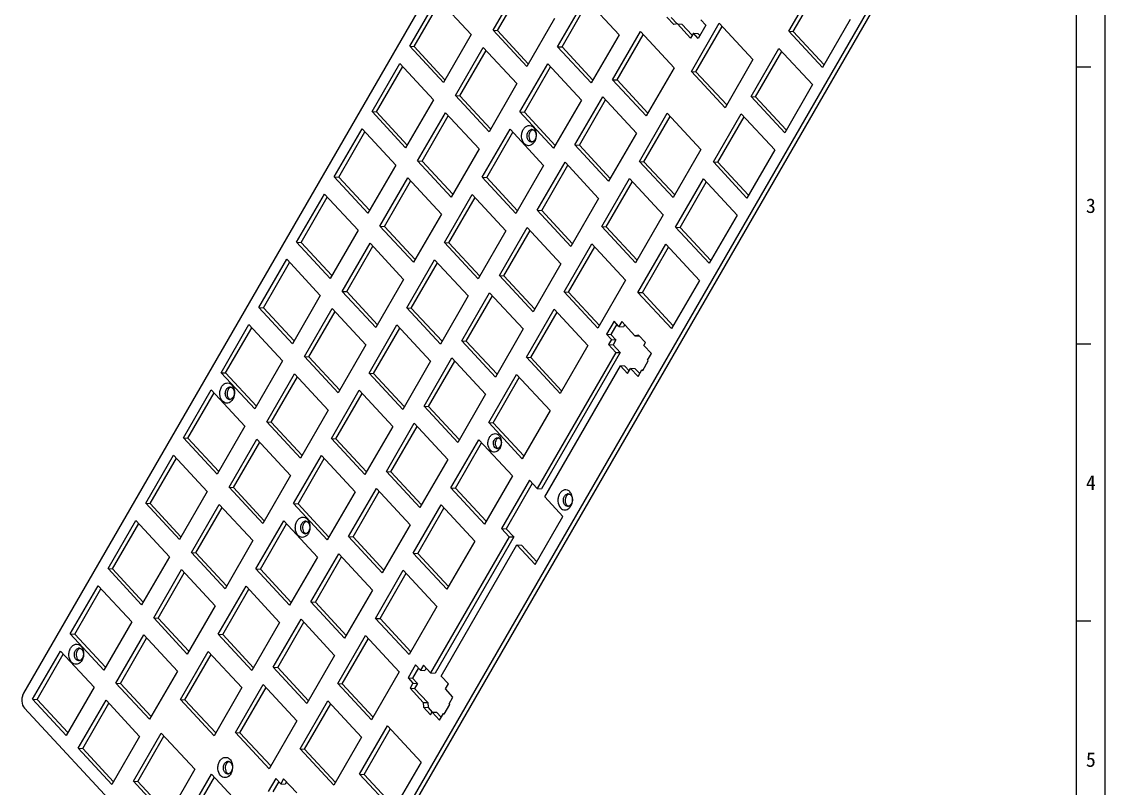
# Model space of a CAD drawing. Header units: millimetres. Extents: x 996 to 7194, y -92 to 581.
# Drawn here: x 1401.1 to 1652.5, y 69.2 to 247.2 of the extents above; entities that cross this region are included whole.
import ezdxf
from ezdxf.enums import TextEntityAlignment as Align

# ---------------------------------------------------------------- set-up
doc = ezdxf.new("R2010")
doc.units = ezdxf.units.MM
doc.header["$LTSCALE"] = 30.734
doc.layers.get('0').update_dxf_attribs({"linetype": 'CONTINUOUS'})
doc.layers.add('BORDER', color=5, linetype='CONTINUOUS')
doc.styles.add('BORDER', font='')
doc.styles.get('BORDER').set_extended_font_data('SimSun')

# ---------------------------------------------------------------- blocks, each defined once
blk = doc.blocks.new('A4图框')
at = {"layer": 'BORDER', "color": 0, "linetype": 'Continuous'}
for p, q in [((3097.29, 1590.69), (3097.29, 2170.08)), ((3088.9, 1599.08), (3088.9, 2161.68)), ((3093.1, 2000.95), (3088.9, 2000.95)), ((3093.1, 1920.58), (3088.9, 1920.58)), ((3093.1, 1840.21), (3088.9, 1840.21))]:
    blk.add_line(p, q, dxfattribs=at)
at = {"layer": 'BORDER', "color": 0, "style": 'BORDER'}
for s, p in [('3', (3093.1, 1960.76)), ('4', (3093.1, 1880.4)), ('5', (3093.1, 1800.03))]:
    blk.add_text(s, height=4.2, dxfattribs=at).set_placement(p, align=Align.MIDDLE_CENTER)

msp = doc.modelspace()

# ---------------------------------------------------------------- linework, layer by layer
at = {"color": 7, "linetype": 'Continuous'}
for p, q in [((1539.894, 330.907), (1401.551, 91.29)), ((1465.869, 21.9), (1604.212, 261.517)), ((1466.905, 21.83), (1605.248, 261.447)), ((1510.497, 245.21), (1516.945, 256.378)), ((1511.534, 245.141), (1517.608, 255.662)), ((1579.106, 244.978), (1585.553, 256.146)), ((1580.142, 244.909), (1586.217, 255.43)), ((1491.158, 241.48), (1497.605, 252.647)), ((1492.194, 241.41), (1498.268, 251.931)), ((1497.605, 252.647), (1505.408, 244.229)), ((1525.476, 241.388), (1531.923, 252.555)), ((1526.512, 241.318), (1532.587, 251.839)), ((1531.923, 252.555), (1539.726, 244.137)), ((1524.748, 247.96), (1518.3, 236.792)), ((1552.412, 246.525), (1550.795, 248.269)), ((1553.241, 246.678), (1551.831, 248.199)), ((1553.251, 246.687), (1552.412, 246.525)), ((1553.251, 246.687), (1554.288, 246.617)), ((1556.303, 243.395), (1553.251, 246.687)), ((1556.676, 244.041), (1554.288, 246.617)), ((1556.529, 235.64), (1562.976, 246.807)), ((1558.721, 247.583), (1559.863, 246.35)), ((1562.976, 246.807), (1570.779, 238.389)), ((1593.356, 247.728), (1586.909, 236.56)), ((1505.408, 244.229), (1498.96, 233.061)), ((1518.3, 236.792), (1510.497, 245.21)), ((1510.497, 245.21), (1511.534, 245.141)), ((1518.673, 237.438), (1511.534, 245.141)), ((1539.726, 244.137), (1533.279, 232.969)), ((1538.237, 233.724), (1544.684, 244.891)), ((1539.273, 233.654), (1545.348, 244.175)), ((1544.684, 244.891), (1552.487, 236.473)), ((1556.971, 244.552), (1556.303, 243.395)), ((1556.971, 244.552), (1558.007, 244.482)), ((1558.113, 243.319), (1556.971, 244.552)), ((1557.565, 235.57), (1563.64, 246.092)), ((1558.486, 243.965), (1558.007, 244.482)), ((1559.863, 246.35), (1558.113, 243.319)), ((1579.106, 244.978), (1580.142, 244.909)), ((1586.909, 236.56), (1579.106, 244.978)), ((1587.282, 237.206), (1580.142, 244.909)), ((1498.96, 233.061), (1491.158, 241.48)), ((1491.158, 241.48), (1492.194, 241.41)), ((1499.333, 233.707), (1492.194, 241.41)), ((1533.279, 232.969), (1525.476, 241.388)), ((1525.476, 241.388), (1526.512, 241.318)), ((1501.747, 230.055), (1508.195, 241.222)), ((1502.783, 229.985), (1508.858, 240.506)), ((1508.195, 241.222), (1515.997, 232.804)), ((1533.651, 233.615), (1526.512, 241.318)), ((1570.356, 229.823), (1576.803, 240.99)), ((1571.392, 229.753), (1577.467, 240.274)), ((1576.803, 240.99), (1584.606, 232.572)), ((1482.408, 226.324), (1488.855, 237.491)), ((1483.444, 226.254), (1489.518, 236.776)), ((1488.855, 237.491), (1496.658, 229.073)), ((1516.726, 226.232), (1523.173, 237.399)), ((1517.762, 226.162), (1523.837, 236.683)), ((1523.173, 237.399), (1530.976, 228.981)), ((1552.487, 236.473), (1546.04, 225.306)), ((1570.779, 238.389), (1564.332, 227.222)), ((1556.529, 235.64), (1557.565, 235.57)), ((1564.332, 227.222), (1556.529, 235.64)), ((1564.704, 227.868), (1557.565, 235.57)), ((1515.997, 232.804), (1509.55, 221.637)), ((1546.04, 225.306), (1538.237, 233.724)), ((1538.237, 233.724), (1539.273, 233.654)), ((1546.412, 225.951), (1539.273, 233.654)), ((1584.606, 232.572), (1578.159, 221.405)), ((1496.658, 229.073), (1490.21, 217.906)), ((1509.55, 221.637), (1501.747, 230.055)), ((1501.747, 230.055), (1502.783, 229.985)), ((1509.923, 222.282), (1502.783, 229.985)), ((1530.976, 228.981), (1524.529, 217.814)), ((1529.487, 218.568), (1535.934, 229.735)), ((1530.523, 218.498), (1536.598, 229.02)), ((1535.934, 229.735), (1543.737, 221.317)), ((1570.356, 229.823), (1571.392, 229.753)), ((1578.159, 221.405), (1570.356, 229.823)), ((1578.532, 222.051), (1571.392, 229.753)), ((1490.21, 217.906), (1482.408, 226.324)), ((1482.408, 226.324), (1483.444, 226.254)), ((1490.583, 218.552), (1483.444, 226.254)), ((1492.997, 214.899), (1499.445, 226.067)), ((1494.033, 214.829), (1500.108, 225.351)), ((1499.445, 226.067), (1507.247, 217.648)), ((1524.529, 217.814), (1516.726, 226.232)), ((1516.726, 226.232), (1517.762, 226.162)), ((1524.901, 218.46), (1517.762, 226.162)), ((1544.474, 214.761), (1550.922, 225.928)), ((1545.511, 214.691), (1551.585, 225.213)), ((1550.922, 225.928), (1558.725, 217.51)), ((1561.606, 214.667), (1568.053, 225.835)), ((1562.642, 214.597), (1568.717, 225.119)), ((1568.053, 225.835), (1575.856, 217.416)), ((1473.657, 211.168), (1480.105, 222.336)), ((1474.694, 211.098), (1480.768, 221.62)), ((1480.105, 222.336), (1487.908, 213.917)), ((1507.976, 211.076), (1514.423, 222.244)), ((1509.012, 211.006), (1515.086, 221.528)), ((1514.423, 222.244), (1522.226, 213.825)), ((1543.737, 221.317), (1537.29, 210.15)), ((1507.247, 217.648), (1500.8, 206.481)), ((1529.487, 218.568), (1530.523, 218.498)), ((1537.29, 210.15), (1529.487, 218.568)), ((1537.662, 210.796), (1530.523, 218.498)), ((1558.725, 217.51), (1552.277, 206.343)), ((1575.856, 217.416), (1569.409, 206.249)), ((1487.908, 213.917), (1481.46, 202.75)), ((1500.8, 206.481), (1492.997, 214.899)), ((1492.997, 214.899), (1494.033, 214.829)), ((1501.173, 207.127), (1494.033, 214.829)), ((1522.226, 213.825), (1515.778, 202.658)), ((1520.737, 203.413), (1527.184, 214.58)), ((1521.773, 203.343), (1527.847, 213.864)), ((1527.184, 214.58), (1534.987, 206.162)), ((1544.474, 214.761), (1545.511, 214.691)), ((1552.277, 206.343), (1544.474, 214.761)), ((1552.65, 206.989), (1545.511, 214.691)), ((1561.606, 214.667), (1562.642, 214.597)), ((1569.409, 206.249), (1561.606, 214.667)), ((1569.782, 206.895), (1562.642, 214.597)), ((1481.46, 202.75), (1473.657, 211.168)), ((1473.657, 211.168), (1474.694, 211.098)), ((1481.833, 203.396), (1474.694, 211.098)), ((1484.247, 199.744), (1490.694, 210.911)), ((1485.283, 199.674), (1491.358, 210.195)), ((1490.694, 210.911), (1498.497, 202.493)), ((1515.778, 202.658), (1507.976, 211.076)), ((1507.976, 211.076), (1509.012, 211.006)), ((1516.151, 203.304), (1509.012, 211.006)), ((1535.724, 199.606), (1542.172, 210.773)), ((1536.761, 199.536), (1542.835, 210.057)), ((1542.172, 210.773), (1549.975, 202.355)), ((1552.856, 199.512), (1559.303, 210.679)), ((1553.892, 199.442), (1559.967, 209.963)), ((1559.303, 210.679), (1567.106, 202.261)), ((1464.907, 196.013), (1471.355, 207.18)), ((1465.944, 195.943), (1472.018, 206.464)), ((1471.355, 207.18), (1479.158, 198.762)), ((1499.226, 195.921), (1505.673, 207.088)), ((1500.262, 195.851), (1506.336, 206.372)), ((1505.673, 207.088), (1513.476, 198.67)), ((1534.987, 206.162), (1528.539, 194.994)), ((1498.497, 202.493), (1492.05, 191.326)), ((1528.539, 194.994), (1520.737, 203.413)), ((1520.737, 203.413), (1521.773, 203.343)), ((1528.912, 195.64), (1521.773, 203.343)), ((1549.975, 202.355), (1543.527, 191.187)), ((1567.106, 202.261), (1560.659, 191.094)), ((1479.158, 198.762), (1472.71, 187.595)), ((1492.05, 191.326), (1484.247, 199.744)), ((1484.247, 199.744), (1485.283, 199.674)), ((1492.423, 191.971), (1485.283, 199.674)), ((1513.476, 198.67), (1507.028, 187.503)), ((1511.987, 188.257), (1518.434, 199.424)), ((1513.023, 188.187), (1519.097, 198.709)), ((1518.434, 199.424), (1526.237, 191.006)), ((1535.724, 199.606), (1536.761, 199.536)), ((1543.527, 191.187), (1535.724, 199.606)), ((1543.9, 191.833), (1536.761, 199.536)), ((1552.856, 199.512), (1553.892, 199.442)), ((1560.659, 191.094), (1552.856, 199.512)), ((1561.031, 191.739), (1553.892, 199.442)), ((1472.71, 187.595), (1464.907, 196.013)), ((1464.907, 196.013), (1465.944, 195.943)), ((1473.083, 188.24), (1465.944, 195.943)), ((1475.497, 184.588), (1481.944, 195.755)), ((1476.533, 184.518), (1482.608, 195.04)), ((1481.944, 195.755), (1489.747, 187.337)), ((1507.028, 187.503), (1499.226, 195.921)), ((1499.226, 195.921), (1500.262, 195.851)), ((1507.401, 188.148), (1500.262, 195.851)), ((1526.974, 184.45), (1533.422, 195.617)), ((1528.01, 184.38), (1534.085, 194.902)), ((1533.422, 195.617), (1541.224, 187.199)), ((1544.106, 184.356), (1550.553, 195.523)), ((1545.142, 184.286), (1551.216, 194.808)), ((1550.553, 195.523), (1558.356, 187.105)), ((1456.157, 180.857), (1462.605, 192.025)), ((1457.194, 180.787), (1463.268, 191.309)), ((1462.605, 192.025), (1470.408, 183.606)), ((1490.475, 180.765), (1496.923, 191.932)), ((1491.512, 180.695), (1497.586, 191.217)), ((1496.923, 191.932), (1504.726, 183.514)), ((1526.237, 191.006), (1519.789, 179.839)), ((1489.747, 187.337), (1483.3, 176.17)), ((1519.789, 179.839), (1511.987, 188.257)), ((1511.987, 188.257), (1513.023, 188.187)), ((1520.162, 180.485), (1513.023, 188.187)), ((1541.224, 187.199), (1534.777, 176.032)), ((1558.356, 187.105), (1551.909, 175.938)), ((1470.408, 183.606), (1463.96, 172.439)), ((1483.3, 176.17), (1475.497, 184.588)), ((1475.497, 184.588), (1476.533, 184.518)), ((1483.673, 176.816), (1476.533, 184.518)), ((1503.236, 173.101), (1509.684, 184.269)), ((1504.273, 173.032), (1510.347, 183.553)), ((1509.684, 184.269), (1517.487, 175.851)), ((1526.974, 184.45), (1528.01, 184.38)), ((1534.777, 176.032), (1526.974, 184.45)), ((1535.15, 176.678), (1528.01, 184.38)), ((1544.106, 184.356), (1545.142, 184.286)), ((1551.909, 175.938), (1544.106, 184.356)), ((1552.281, 176.584), (1545.142, 184.286)), ((1504.726, 183.514), (1498.278, 172.347)), ((1463.96, 172.439), (1456.157, 180.857)), ((1456.157, 180.857), (1457.194, 180.787)), ((1464.333, 173.085), (1457.194, 180.787)), ((1466.747, 169.433), (1473.194, 180.6)), ((1467.783, 169.363), (1473.858, 179.884)), ((1473.194, 180.6), (1480.997, 172.182)), ((1498.278, 172.347), (1490.475, 180.765)), ((1490.475, 180.765), (1491.512, 180.695)), ((1498.651, 172.993), (1491.512, 180.695)), ((1518.224, 169.294), (1524.672, 180.462)), ((1519.26, 169.225), (1525.335, 179.746)), ((1524.672, 180.462), (1532.474, 172.044)), ((1447.407, 165.702), (1453.855, 176.869)), ((1448.443, 165.632), (1454.518, 176.153)), ((1453.855, 176.869), (1461.657, 168.451)), ((1481.725, 165.61), (1488.173, 176.777)), ((1482.762, 165.54), (1488.836, 176.061)), ((1488.173, 176.777), (1495.976, 168.359)), ((1538.559, 177.647), (1536.809, 174.616)), ((1539.222, 176.932), (1537.845, 174.546)), ((1539.702, 176.415), (1538.559, 177.647)), ((1540.369, 177.571), (1539.702, 176.415)), ((1539.702, 176.415), (1540.738, 176.345)), ((1543.421, 174.279), (1540.369, 177.571)), ((1541.033, 176.856), (1540.738, 176.345)), ((1517.487, 175.851), (1511.039, 164.683)), ((1536.809, 174.616), (1537.845, 174.546)), ((1536.809, 174.616), (1537.952, 173.384)), ((1537.845, 174.546), (1538.988, 173.314)), ((1544.261, 174.441), (1543.421, 174.279)), ((1543.421, 174.279), (1544.457, 174.209)), ((1545.877, 172.698), (1544.261, 174.441)), ((1480.997, 172.182), (1474.55, 161.014)), ((1511.039, 164.683), (1503.236, 173.101)), ((1503.236, 173.101), (1504.273, 173.032)), ((1511.412, 165.329), (1504.273, 173.032)), ((1532.474, 172.044), (1526.027, 160.876)), ((1537.952, 173.384), (1537.284, 172.227)), ((1537.284, 172.227), (1538.32, 172.157)), ((1537.284, 172.227), (1538.956, 170.423)), ((1537.952, 173.384), (1538.988, 173.314)), ((1538.988, 173.314), (1538.32, 172.157)), ((1538.32, 172.157), (1539.992, 170.353)), ((1545.497, 172.039), (1545.877, 172.698)), ((1547.225, 170.175), (1545.497, 172.039)), ((1474.55, 161.014), (1466.747, 169.433)), ((1466.747, 169.433), (1467.783, 169.363)), ((1474.923, 161.66), (1467.783, 169.363)), ((1494.486, 157.946), (1500.934, 169.113)), ((1500.934, 169.113), (1508.737, 160.695)), ((1518.224, 169.294), (1519.26, 169.225)), ((1526.027, 160.876), (1518.224, 169.294)), ((1526.4, 161.522), (1519.26, 169.225)), ((1538.956, 170.423), (1520.696, 138.796)), ((1539.992, 170.353), (1521.732, 138.726)), ((1538.956, 170.423), (1539.992, 170.353)), ((1546.327, 168.62), (1547.225, 170.175)), ((1546.494, 168.44), (1546.327, 168.62)), ((1461.657, 168.451), (1455.21, 157.283)), ((1495.976, 168.359), (1489.528, 157.191)), ((1495.523, 157.876), (1501.597, 168.397)), ((1522.479, 136.872), (1540.049, 167.303)), ((1541.085, 167.233), (1540.049, 167.303)), ((1540.049, 167.303), (1541.721, 165.499)), ((1541.085, 167.233), (1542.093, 166.144)), ((1541.721, 165.499), (1542.411, 166.695)), ((1543.448, 166.625), (1542.411, 166.695)), ((1542.411, 166.695), (1544.139, 164.831)), ((1543.448, 166.625), (1544.512, 165.477)), ((1544.139, 164.831), (1545.037, 166.387)), ((1545.037, 166.387), (1545.298, 166.369)), ((1545.037, 166.387), (1545.204, 166.206)), ((1545.204, 166.206), (1546.494, 168.44)), ((1455.21, 157.283), (1447.407, 165.702)), ((1447.407, 165.702), (1448.443, 165.632)), ((1455.583, 157.929), (1448.443, 165.632)), ((1457.997, 154.277), (1464.444, 165.444)), ((1459.033, 154.207), (1465.108, 164.729)), ((1464.444, 165.444), (1472.247, 157.026)), ((1489.528, 157.191), (1481.725, 165.61)), ((1481.725, 165.61), (1482.762, 165.54)), ((1489.901, 157.837), (1482.762, 165.54)), ((1509.474, 154.139), (1515.921, 165.306)), ((1510.51, 154.069), (1516.585, 164.59)), ((1515.921, 165.306), (1523.724, 156.888)), ((1438.657, 150.546), (1445.105, 161.713)), ((1439.693, 150.476), (1445.768, 160.998)), ((1445.105, 161.713), (1452.907, 153.295)), ((1472.975, 150.454), (1479.423, 161.621)), ((1479.423, 161.621), (1487.226, 153.203)), ((1474.012, 150.384), (1480.086, 160.906)), ((1508.737, 160.695), (1502.289, 149.528)), ((1472.247, 157.026), (1465.8, 145.859)), ((1502.289, 149.528), (1494.486, 157.946)), ((1494.486, 157.946), (1495.523, 157.876)), ((1502.662, 150.173), (1495.523, 157.876)), ((1523.724, 156.888), (1517.277, 145.721)), ((1465.8, 145.859), (1457.997, 154.277)), ((1457.997, 154.277), (1459.033, 154.207)), ((1466.173, 146.505), (1459.033, 154.207)), ((1485.736, 142.79), (1492.184, 153.958)), ((1492.184, 153.958), (1499.987, 145.539)), ((1509.474, 154.139), (1510.51, 154.069)), ((1517.277, 145.721), (1509.474, 154.139)), ((1517.65, 146.366), (1510.51, 154.069)), ((1452.907, 153.295), (1446.46, 142.128)), ((1487.226, 153.203), (1480.778, 142.036)), ((1486.773, 142.72), (1492.847, 153.242)), ((1446.46, 142.128), (1438.657, 150.546)), ((1438.657, 150.546), (1439.693, 150.476)), ((1446.833, 142.774), (1439.693, 150.476)), ((1449.247, 139.121), (1455.694, 150.289)), ((1450.283, 139.051), (1456.358, 149.573)), ((1455.694, 150.289), (1463.497, 141.87)), ((1480.778, 142.036), (1472.975, 150.454)), ((1472.975, 150.454), (1474.012, 150.384)), ((1481.151, 142.682), (1474.012, 150.384)), ((1500.724, 138.983), (1507.171, 150.151)), ((1501.76, 138.913), (1507.835, 149.435)), ((1507.171, 150.151), (1514.974, 141.732)), ((1429.907, 135.39), (1436.354, 146.558)), ((1430.943, 135.321), (1437.018, 145.842)), ((1436.354, 146.558), (1444.157, 138.14)), ((1464.225, 135.298), (1470.673, 146.466)), ((1470.673, 146.466), (1478.475, 138.048)), ((1465.261, 135.228), (1471.336, 145.75)), ((1499.987, 145.539), (1493.539, 134.372)), ((1463.497, 141.87), (1457.05, 130.703)), ((1493.539, 134.372), (1485.736, 142.79)), ((1485.736, 142.79), (1486.773, 142.72)), ((1493.912, 135.018), (1486.773, 142.72)), ((1514.974, 141.732), (1508.527, 130.565)), ((1457.05, 130.703), (1449.247, 139.121)), ((1449.247, 139.121), (1450.283, 139.051)), ((1457.422, 131.349), (1450.283, 139.051)), ((1476.986, 127.635), (1483.434, 138.802)), ((1483.434, 138.802), (1491.236, 130.384)), ((1500.724, 138.983), (1501.76, 138.913)), ((1508.527, 130.565), (1500.724, 138.983)), ((1508.9, 131.211), (1501.76, 138.913)), ((1518.912, 140.72), (1512.465, 129.553)), ((1519.576, 140.004), (1513.501, 129.483)), ((1520.696, 138.796), (1518.912, 140.72)), ((1520.696, 138.796), (1521.732, 138.726)), ((1444.157, 138.14), (1437.71, 126.972)), ((1478.475, 138.048), (1472.028, 126.88)), ((1478.022, 127.565), (1484.097, 138.086)), ((1526.715, 132.302), (1522.479, 136.872)), ((1437.71, 126.972), (1429.907, 135.39)), ((1429.907, 135.39), (1430.943, 135.321)), ((1438.083, 127.618), (1430.943, 135.321)), ((1440.497, 123.966), (1446.944, 135.133)), ((1441.533, 123.896), (1447.607, 134.417)), ((1446.944, 135.133), (1454.747, 126.715)), ((1472.028, 126.88), (1464.225, 135.298)), ((1464.225, 135.298), (1465.261, 135.228)), ((1472.401, 127.526), (1465.261, 135.228)), ((1491.974, 123.828), (1498.421, 134.995)), ((1493.01, 123.758), (1499.085, 134.279)), ((1498.421, 134.995), (1506.224, 126.577)), ((1421.157, 120.235), (1427.604, 131.402)), ((1427.604, 131.402), (1435.407, 122.984)), ((1455.475, 120.143), (1461.923, 131.31)), ((1461.923, 131.31), (1469.725, 122.892)), ((1520.268, 121.135), (1526.715, 132.302)), ((1422.193, 120.165), (1428.268, 130.686)), ((1456.511, 120.073), (1462.586, 130.594)), ((1491.236, 130.384), (1484.789, 119.217)), ((1512.465, 129.553), (1513.501, 129.483)), ((1512.465, 129.553), (1514.248, 127.629)), ((1513.501, 129.483), (1515.285, 127.559)), ((1454.747, 126.715), (1448.3, 115.548)), ((1484.789, 119.217), (1476.986, 127.635)), ((1476.986, 127.635), (1478.022, 127.565)), ((1485.162, 119.862), (1478.022, 127.565)), ((1514.248, 127.629), (1495.988, 96.001)), ((1515.285, 127.559), (1497.025, 95.931)), ((1506.224, 126.577), (1499.777, 115.41)), ((1514.248, 127.629), (1515.285, 127.559)), ((1448.3, 115.548), (1440.497, 123.966)), ((1440.497, 123.966), (1441.533, 123.896)), ((1448.672, 116.193), (1441.533, 123.896)), ((1468.236, 112.479), (1474.684, 123.646)), ((1474.684, 123.646), (1482.486, 115.228)), ((1491.974, 123.828), (1493.01, 123.758)), ((1499.777, 115.41), (1491.974, 123.828)), ((1500.15, 116.055), (1493.01, 123.758)), ((1498.463, 95.274), (1516.032, 125.704)), ((1516.032, 125.704), (1517.068, 125.635)), ((1516.032, 125.704), (1520.268, 121.135)), ((1517.068, 125.635), (1520.641, 121.78)), ((1435.407, 122.984), (1428.96, 111.817)), ((1469.725, 122.892), (1463.278, 111.725)), ((1469.272, 112.409), (1475.347, 122.931)), ((1428.96, 111.817), (1421.157, 120.235)), ((1421.157, 120.235), (1422.193, 120.165)), ((1429.333, 112.463), (1422.193, 120.165)), ((1431.747, 108.81), (1438.194, 119.977)), ((1432.783, 108.74), (1438.857, 119.262)), ((1438.194, 119.977), (1445.997, 111.559)), ((1463.278, 111.725), (1455.475, 120.143)), ((1455.475, 120.143), (1456.511, 120.073)), ((1463.651, 112.37), (1456.511, 120.073)), ((1483.224, 108.672), (1489.671, 119.839)), ((1484.26, 108.602), (1490.335, 119.124)), ((1489.671, 119.839), (1497.474, 111.421)), ((1412.407, 105.079), (1418.854, 116.247)), ((1418.854, 116.247), (1426.657, 107.828)), ((1446.725, 104.987), (1453.172, 116.155)), ((1453.172, 116.155), (1460.975, 107.736)), ((1413.443, 105.009), (1419.518, 115.531)), ((1447.761, 104.917), (1453.836, 115.439)), ((1482.486, 115.228), (1476.039, 104.061)), ((1445.997, 111.559), (1439.549, 100.392)), ((1476.039, 104.061), (1468.236, 112.479)), ((1468.236, 112.479), (1469.272, 112.409)), ((1476.412, 104.707), (1469.272, 112.409)), ((1497.474, 111.421), (1491.027, 100.254)), ((1439.549, 100.392), (1431.747, 108.81)), ((1431.747, 108.81), (1432.783, 108.74)), ((1439.922, 101.038), (1432.783, 108.74)), ((1459.486, 97.324), (1465.933, 108.491)), ((1465.933, 108.491), (1473.736, 100.073)), ((1483.224, 108.672), (1484.26, 108.602)), ((1491.027, 100.254), (1483.224, 108.672)), ((1491.4, 100.9), (1484.26, 108.602)), ((1426.657, 107.828), (1420.21, 96.661)), ((1460.975, 107.736), (1454.528, 96.569)), ((1460.522, 97.254), (1466.597, 107.775)), ((1420.21, 96.661), (1412.407, 105.079)), ((1412.407, 105.079), (1413.443, 105.009)), ((1420.583, 97.307), (1413.443, 105.009)), ((1422.996, 93.655), (1429.444, 104.822)), ((1424.033, 93.585), (1430.107, 104.106)), ((1429.444, 104.822), (1437.247, 96.404)), ((1454.528, 96.569), (1446.725, 104.987)), ((1446.725, 104.987), (1447.761, 104.917)), ((1454.901, 97.215), (1447.761, 104.917)), ((1474.474, 93.517), (1480.921, 104.684)), ((1475.51, 93.447), (1481.585, 103.968)), ((1480.921, 104.684), (1488.724, 96.266)), ((1403.657, 89.924), (1410.104, 101.091)), ((1410.104, 101.091), (1417.907, 92.673)), ((1437.975, 89.832), (1444.422, 100.999)), ((1444.422, 100.999), (1452.225, 92.581)), ((1404.693, 89.854), (1410.768, 100.375)), ((1439.011, 89.762), (1445.086, 100.283)), ((1473.736, 100.073), (1467.289, 88.905)), ((1437.247, 96.404), (1430.799, 85.236)), ((1467.289, 88.905), (1459.486, 97.324)), ((1459.486, 97.324), (1460.522, 97.254)), ((1467.662, 89.551), (1460.522, 97.254)), ((1488.724, 96.266), (1482.277, 85.098)), ((1492.506, 97.881), (1490.756, 94.85)), ((1493.169, 97.166), (1491.792, 94.78)), ((1493.649, 96.649), (1492.506, 97.881)), ((1494.316, 97.805), (1493.649, 96.649)), ((1493.649, 96.649), (1494.685, 96.579)), ((1495.988, 96.001), (1494.316, 97.805)), ((1494.98, 97.089), (1494.685, 96.579)), ((1495.988, 96.001), (1497.025, 95.931)), ((1430.799, 85.236), (1422.996, 93.655)), ((1422.996, 93.655), (1424.033, 93.585)), ((1431.172, 85.882), (1424.033, 93.585)), ((1450.736, 82.168), (1457.183, 93.335)), ((1457.183, 93.335), (1464.986, 84.917)), ((1474.474, 93.517), (1475.51, 93.447)), ((1482.277, 85.098), (1474.474, 93.517)), ((1482.649, 85.744), (1475.51, 93.447)), ((1490.756, 94.85), (1491.792, 94.78)), ((1490.756, 94.85), (1491.899, 93.617)), ((1491.899, 93.617), (1491.231, 92.461)), ((1491.792, 94.78), (1492.935, 93.548)), ((1491.899, 93.617), (1492.935, 93.548)), ((1492.935, 93.548), (1492.267, 92.391)), ((1500.135, 93.47), (1498.463, 95.274)), ((1499.444, 92.273), (1500.135, 93.47)), ((1417.907, 92.673), (1411.46, 81.506)), ((1452.225, 92.581), (1445.778, 81.413)), ((1451.772, 82.098), (1457.847, 92.62)), ((1491.231, 92.461), (1492.267, 92.391)), ((1491.231, 92.461), (1494.282, 89.169)), ((1492.267, 92.391), (1495.319, 89.099)), ((1501.172, 90.409), (1499.444, 92.273)), ((1411.46, 81.506), (1403.657, 89.924)), ((1403.657, 89.924), (1404.693, 89.854)), ((1411.833, 82.151), (1404.693, 89.854)), ((1414.246, 78.499), (1420.694, 89.666)), ((1415.283, 78.429), (1421.357, 88.951)), ((1420.694, 89.666), (1428.497, 81.248)), ((1445.778, 81.413), (1437.975, 89.832)), ((1437.975, 89.832), (1439.011, 89.762)), ((1446.151, 82.059), (1439.011, 89.762)), ((1465.724, 78.361), (1472.171, 89.528)), ((1466.76, 78.291), (1472.834, 88.813)), ((1472.171, 89.528), (1479.974, 81.11)), ((1494.282, 89.169), (1495.319, 89.099)), ((1494.282, 89.169), (1494.362, 88.015)), ((1494.362, 88.015), (1495.398, 87.945)), ((1494.362, 88.015), (1495.978, 86.271)), ((1495.319, 89.099), (1495.398, 87.945)), ((1499.151, 86.44), (1500.441, 88.673)), ((1500.274, 88.854), (1501.172, 90.409)), ((1500.441, 88.673), (1500.274, 88.854)), ((1401.793, 87.792), (1463.324, 21.409)), ((1495.398, 87.945), (1496.348, 86.92)), ((1495.978, 86.271), (1496.358, 86.929)), ((1496.358, 86.929), (1497.395, 86.859)), ((1496.358, 86.929), (1498.086, 85.065)), ((1497.395, 86.859), (1498.459, 85.711)), ((1498.086, 85.065), (1498.984, 86.62)), ((1498.984, 86.62), (1499.245, 86.603)), ((1498.984, 86.62), (1499.151, 86.44)), ((1464.986, 84.917), (1458.539, 73.75)), ((1479.539, 72.524), (1485.987, 83.691)), ((1480.576, 72.454), (1486.65, 82.975)), ((1485.987, 83.691), (1493.79, 75.273)), ((1428.497, 81.248), (1422.049, 70.081)), ((1427.03, 70.875), (1433.478, 82.043)), ((1428.067, 70.805), (1434.141, 81.327)), ((1433.478, 82.043), (1441.281, 73.624)), ((1458.539, 73.75), (1450.736, 82.168)), ((1450.736, 82.168), (1451.772, 82.098)), ((1458.912, 74.396), (1451.772, 82.098)), ((1479.974, 81.11), (1473.527, 69.943)), ((1422.049, 70.081), (1414.246, 78.499)), ((1414.246, 78.499), (1415.283, 78.429)), ((1422.422, 70.727), (1415.283, 78.429)), ((1465.724, 78.361), (1466.76, 78.291)), ((1473.527, 69.943), (1465.724, 78.361)), ((1473.899, 70.589), (1466.76, 78.291)), ((1441.281, 73.624), (1434.833, 62.457)), ((1493.79, 75.273), (1487.342, 64.106)), ((1434.833, 62.457), (1427.03, 70.875)), ((1427.03, 70.875), (1428.067, 70.805)), ((1435.206, 63.103), (1428.067, 70.805)), ((1438.716, 61.349), (1445.164, 72.516)), ((1439.752, 61.279), (1445.827, 71.801)), ((1445.164, 72.516), (1452.966, 64.098)), ((1460.092, 71.505), (1458.342, 68.474)), ((1460.755, 70.789), (1459.378, 68.404)), ((1461.234, 70.272), (1460.092, 71.505)), ((1461.902, 71.429), (1461.234, 70.272)), ((1464.954, 68.137), (1461.902, 71.429)), ((1462.566, 70.713), (1462.271, 70.202)), ((1479.539, 72.524), (1480.576, 72.454)), ((1487.342, 64.106), (1479.539, 72.524)), ((1487.715, 64.752), (1480.576, 72.454)), ((1461.234, 70.272), (1462.271, 70.202))]:
    msp.add_line(p, q, dxfattribs=at)
for centre, radius, start, end in [((1519.476, 221.388), 0.769, 86.21535, 100.95584), ((1517.966, 221.02), 2.517, 21.19742, 23.62821), ((1519.382, 220.029), 0.769, 266.21535, 280.95583), ((1518.303, 220.328), 2.063, 314.47243, 321.1171), ((1449.46, 161.609), 0.769, 86.21535, 100.95584), ((1447.951, 161.241), 2.517, 21.19742, 23.62821), ((1449.367, 160.25), 0.769, 266.21535, 280.95583), ((1448.288, 160.549), 2.063, 314.47243, 321.1171), ((1510.057, 149.642), 2.337, 19.6087, 23.61093), ((1511.44, 148.781), 0.663, 266.21538, 280.95696), ((1511.436, 148.803), 0.685, 280.95489, 284.22753), ((1510.353, 149.06), 1.945, 318.57595, 321.07015), ((1527.902, 136.814), 0.769, 86.21535, 100.95584), ((1527.808, 135.455), 0.769, 266.21535, 280.95583), ((1526.73, 135.754), 2.063, 314.47362, 321.11868), ((1526.611, 135.852), 2.216, 321.07406, 323.34727), ((1466.975, 130.454), 0.769, 86.21535, 100.95584), ((1465.465, 130.086), 2.517, 21.19742, 23.62821), ((1466.881, 129.096), 0.769, 266.21535, 280.95583), ((1465.803, 129.394), 2.063, 314.47243, 321.1171), ((1414.46, 100.987), 0.769, 86.21535, 100.95584), ((1412.95, 100.619), 2.517, 21.19742, 23.62821), ((1414.366, 99.628), 0.769, 266.21535, 280.95583), ((1413.288, 99.927), 2.063, 314.47243, 321.1171), ((1449.029, 74.695), 0.769, 86.21535, 100.95584), ((1447.519, 74.327), 2.517, 21.19742, 23.62821), ((1448.935, 73.337), 0.769, 266.21535, 280.95583), ((1447.856, 73.636), 2.063, 314.47243, 321.1171)]:
    msp.add_arc(centre, radius, start, end, dxfattribs=at)
for points, knots in [([(1517.725, 218.876), (1517.348, 219.282), (1517.05, 220.18), (1517.129, 221.19), (1517.299, 221.77), (1517.538, 222.278), (1517.95, 222.794), (1518.619, 223.135), (1519.343, 223.079), (1519.729, 222.797), (1519.889, 222.625)], [0, 0, 0, 0, 0.2626404, 0.4073913, 0.4785518, 0.5471619, 0.673045, 0.7840423, 0.8884659, 1, 1, 1, 1]), ([(1518.761, 219.552), (1518.589, 219.737), (1518.36, 220.25), (1518.367, 220.938), (1518.542, 221.461), (1518.797, 221.879), (1519.112, 222.101), (1519.329, 222.143)], [0, 0, 0, 0, 0.2475226, 0.5217807, 0.6566833, 0.7829307, 1, 1, 1, 1]), ([(1519.035, 221.552), (1518.967, 221.435), (1518.755, 220.929), (1518.766, 220.328), (1518.917, 219.945)], [0, 0, 0, 0, 0.2474303, 1, 1, 1, 1]), ([(1519.352, 221.928), (1519.321, 221.904), (1519.198, 221.795), (1519.098, 221.661), (1519.035, 221.552)], [0, 0, 0, 0, 0.2388888, 1, 1, 1, 1]), ([(1519.735, 222.113), (1519.702, 222.106), (1519.564, 222.068), (1519.437, 221.996), (1519.352, 221.928)], [0, 0, 0, 0, 0.2412881, 1, 1, 1, 1]), ([(1519.877, 222.044), (1519.937, 222.008), (1520.013, 221.95), (1520.08, 221.883), (1520.096, 221.865)], [0, 0, 0, 0, 0.7431313, 1, 1, 1, 1]), ([(1519.889, 222.625), (1519.928, 222.583), (1520.08, 222.402), (1520.2, 222.194), (1520.272, 222.029)], [0, 0, 0, 0, 0.2393208, 1, 1, 1, 1]), ([(1520.478, 221.278), (1520.505, 221.076), (1520.534, 220.294), (1520.273, 219.484), (1519.909, 219.033)], [0, 0, 0, 0, 0.2598655, 1, 1, 1, 1]), ([(1520.355, 221.443), (1520.489, 221.102), (1520.535, 220.357), (1520.187, 219.672), (1519.92, 219.46)], [0, 0, 0, 0, 0.5184241, 1, 1, 1, 1]), ([(1520.096, 221.865), (1520.123, 221.836), (1520.229, 221.709), (1520.309, 221.561), (1520.355, 221.443)], [0, 0, 0, 0, 0.2380778, 1, 1, 1, 1]), ([(1520.313, 221.93), (1520.332, 221.879), (1520.407, 221.667), (1520.455, 221.446), (1520.478, 221.278)], [0, 0, 0, 0, 0.2445705, 1, 1, 1, 1]), ([(1519.748, 218.856), (1519.606, 218.717), (1519.288, 218.487), (1518.721, 218.36), (1518.161, 218.496), (1517.857, 218.733), (1517.725, 218.876)], [0, 0, 0, 0, 0.263075, 0.5047918, 0.7437551, 1, 1, 1, 1]), ([(1519.053, 219.335), (1519.026, 219.347), (1518.919, 219.405), (1518.824, 219.484), (1518.761, 219.552)], [0, 0, 0, 0, 0.2425221, 1, 1, 1, 1]), ([(1519.175, 219.524), (1519.201, 219.496), (1519.306, 219.394), (1519.434, 219.315), (1519.536, 219.278)], [0, 0, 0, 0, 0.2609234, 1, 1, 1, 1]), ([(1519.92, 219.46), (1519.89, 219.437), (1519.772, 219.352), (1519.633, 219.294), (1519.528, 219.274)], [0, 0, 0, 0, 0.261752, 1, 1, 1, 1]), ([(1447.71, 159.097), (1447.333, 159.504), (1447.035, 160.401), (1447.113, 161.412), (1447.284, 161.991), (1447.523, 162.5), (1447.935, 163.015), (1448.603, 163.357), (1449.328, 163.3), (1449.714, 163.019), (1449.874, 162.846)], [0, 0, 0, 0, 0.2626404, 0.4073913, 0.4785518, 0.5471619, 0.673045, 0.7840423, 0.8884659, 1, 1, 1, 1]), ([(1448.746, 159.773), (1448.574, 159.958), (1448.345, 160.471), (1448.352, 161.159), (1448.527, 161.683), (1448.782, 162.1), (1449.097, 162.322), (1449.314, 162.364)], [0, 0, 0, 0, 0.2475226, 0.5217807, 0.6566833, 0.7829307, 1, 1, 1, 1]), ([(1449.02, 161.774), (1448.952, 161.656), (1448.74, 161.15), (1448.751, 160.549), (1448.902, 160.167)], [0, 0, 0, 0, 0.2474303, 1, 1, 1, 1]), ([(1449.337, 162.15), (1449.306, 162.125), (1449.183, 162.016), (1449.083, 161.882), (1449.02, 161.774)], [0, 0, 0, 0, 0.2388888, 1, 1, 1, 1]), ([(1449.72, 162.334), (1449.687, 162.327), (1449.549, 162.29), (1449.422, 162.217), (1449.337, 162.15)], [0, 0, 0, 0, 0.2412881, 1, 1, 1, 1]), ([(1449.861, 162.265), (1449.922, 162.229), (1449.998, 162.171), (1450.065, 162.104), (1450.081, 162.086)], [0, 0, 0, 0, 0.7431313, 1, 1, 1, 1]), ([(1449.874, 162.846), (1449.913, 162.805), (1450.065, 162.623), (1450.184, 162.415), (1450.257, 162.25)], [0, 0, 0, 0, 0.2393208, 1, 1, 1, 1]), ([(1450.463, 161.499), (1450.49, 161.298), (1450.519, 160.516), (1450.258, 159.705), (1449.894, 159.254)], [0, 0, 0, 0, 0.2598655, 1, 1, 1, 1]), ([(1450.34, 161.665), (1450.474, 161.323), (1450.52, 160.578), (1450.172, 159.893), (1449.905, 159.682)], [0, 0, 0, 0, 0.5184241, 1, 1, 1, 1]), ([(1450.081, 162.086), (1450.108, 162.057), (1450.214, 161.93), (1450.294, 161.782), (1450.34, 161.665)], [0, 0, 0, 0, 0.2380778, 1, 1, 1, 1]), ([(1450.297, 162.151), (1450.317, 162.1), (1450.392, 161.888), (1450.44, 161.667), (1450.463, 161.499)], [0, 0, 0, 0, 0.2445705, 1, 1, 1, 1]), ([(1449.733, 159.077), (1449.591, 158.938), (1449.273, 158.709), (1448.706, 158.581), (1448.146, 158.717), (1447.841, 158.955), (1447.71, 159.097)], [0, 0, 0, 0, 0.263075, 0.5047918, 0.7437551, 1, 1, 1, 1]), ([(1449.038, 159.556), (1449.011, 159.568), (1448.904, 159.626), (1448.808, 159.705), (1448.746, 159.773)], [0, 0, 0, 0, 0.2425221, 1, 1, 1, 1]), ([(1449.16, 159.745), (1449.186, 159.717), (1449.291, 159.615), (1449.419, 159.536), (1449.52, 159.499)], [0, 0, 0, 0, 0.2609234, 1, 1, 1, 1]), ([(1449.905, 159.682), (1449.875, 159.658), (1449.757, 159.574), (1449.618, 159.516), (1449.513, 159.495)], [0, 0, 0, 0, 0.261752, 1, 1, 1, 1]), ([(1509.868, 147.694), (1509.524, 148.066), (1509.252, 148.887), (1509.333, 149.943), (1509.61, 150.699), (1510.075, 151.278), (1510.686, 151.591), (1511.349, 151.539), (1511.702, 151.282), (1511.849, 151.124)], [0, 0, 0, 0, 0.2627484, 0.4075587, 0.546976, 0.6729108, 0.7839537, 0.8884201, 1, 1, 1, 1]), ([(1511.849, 151.124), (1511.884, 151.086), (1512.024, 150.92), (1512.133, 150.729), (1512.199, 150.578)], [0, 0, 0, 0, 0.2393199, 1, 1, 1, 1]), ([(1510.905, 148.37), (1510.783, 148.502), (1510.603, 148.855), (1510.528, 149.603), (1510.767, 150.212), (1511.057, 150.443)], [0, 0, 0, 0, 0.2396127, 0.5058951, 1, 1, 1, 1]), ([(1511.2, 148.164), (1511.173, 148.174), (1511.063, 148.225), (1510.967, 148.303), (1510.905, 148.37)], [0, 0, 0, 0, 0.2417138, 1, 1, 1, 1]), ([(1511.198, 150.09), (1511.16, 150.024), (1511.024, 149.735), (1510.979, 149.406), (1510.995, 149.165)], [0, 0, 0, 0, 0.2421146, 1, 1, 1, 1]), ([(1510.995, 149.165), (1510.998, 149.125), (1511.014, 148.969), (1511.054, 148.814), (1511.096, 148.705)], [0, 0, 0, 0, 0.2562979, 1, 1, 1, 1]), ([(1511.057, 150.443), (1511.13, 150.501), (1511.291, 150.594), (1511.477, 150.62), (1511.565, 150.614)], [0, 0, 0, 0, 0.516692, 1, 1, 1, 1]), ([(1511.472, 150.415), (1511.445, 150.394), (1511.339, 150.3), (1511.252, 150.184), (1511.198, 150.09)], [0, 0, 0, 0, 0.2388888, 1, 1, 1, 1]), ([(1511.319, 148.342), (1511.34, 148.32), (1511.423, 148.239), (1511.522, 148.174), (1511.602, 148.141)], [0, 0, 0, 0, 0.2600033, 1, 1, 1, 1]), ([(1511.771, 150.567), (1511.745, 150.56), (1511.637, 150.526), (1511.538, 150.468), (1511.472, 150.415)], [0, 0, 0, 0, 0.241683, 1, 1, 1, 1]), ([(1512.177, 148.615), (1512.11, 148.499), (1511.95, 148.295), (1511.72, 148.168), (1511.604, 148.139)], [0, 0, 0, 0, 0.529955, 1, 1, 1, 1]), ([(1512.211, 148.433), (1512.189, 148.378), (1512.096, 148.168), (1511.974, 147.97), (1511.867, 147.838)], [0, 0, 0, 0, 0.258613, 1, 1, 1, 1]), ([(1512.056, 150.364), (1512.079, 150.339), (1512.17, 150.229), (1512.239, 150.102), (1512.279, 150.001)], [0, 0, 0, 0, 0.2380773, 1, 1, 1, 1]), ([(1512.279, 150.001), (1512.322, 149.892), (1512.439, 149.433), (1512.354, 148.922), (1512.177, 148.615)], [0, 0, 0, 0, 0.2483024, 1, 1, 1, 1]), ([(1512.387, 149.892), (1512.404, 149.769), (1512.437, 149.277), (1512.348, 148.776), (1512.211, 148.433)], [0, 0, 0, 0, 0.2514746, 1, 1, 1, 1]), ([(1512.259, 150.427), (1512.274, 150.384), (1512.331, 150.21), (1512.369, 150.029), (1512.387, 149.892)], [0, 0, 0, 0, 0.2453188, 1, 1, 1, 1]), ([(1511.812, 147.773), (1511.682, 147.626), (1511.387, 147.378), (1510.841, 147.218), (1510.292, 147.329), (1509.996, 147.557), (1509.868, 147.694)], [0, 0, 0, 0, 0.2669542, 0.5092559, 0.7460578, 1, 1, 1, 1]), ([(1528.316, 138.051), (1528.156, 138.224), (1527.769, 138.505), (1527.045, 138.562), (1526.377, 138.22), (1525.965, 137.705), (1525.725, 137.196), (1525.555, 136.616), (1525.477, 135.606), (1525.774, 134.709), (1526.151, 134.302)], [0, 0, 0, 0, 0.1115344, 0.2159582, 0.3269552, 0.4528382, 0.5214483, 0.5926087, 0.7373594, 1, 1, 1, 1]), ([(1527.188, 134.978), (1527.016, 135.163), (1526.786, 135.676), (1526.794, 136.364), (1526.968, 136.887), (1527.224, 137.305), (1527.538, 137.527), (1527.756, 137.569)], [0, 0, 0, 0, 0.2475226, 0.5217807, 0.6566833, 0.7829307, 1, 1, 1, 1]), ([(1527.462, 136.978), (1527.394, 136.861), (1527.182, 136.355), (1527.193, 135.754), (1527.344, 135.371)], [0, 0, 0, 0, 0.2474303, 1, 1, 1, 1]), ([(1527.779, 137.355), (1527.748, 137.33), (1527.625, 137.221), (1527.524, 137.087), (1527.462, 136.978)], [0, 0, 0, 0, 0.2388888, 1, 1, 1, 1]), ([(1528.162, 137.539), (1528.128, 137.532), (1527.991, 137.494), (1527.863, 137.422), (1527.779, 137.355)], [0, 0, 0, 0, 0.2412881, 1, 1, 1, 1]), ([(1528.303, 137.47), (1528.364, 137.434), (1528.44, 137.376), (1528.507, 137.309), (1528.523, 137.291)], [0, 0, 0, 0, 0.7431313, 1, 1, 1, 1]), ([(1528.698, 137.454), (1528.674, 137.511), (1528.571, 137.724), (1528.435, 137.922), (1528.316, 138.051)], [0, 0, 0, 0, 0.2610468, 1, 1, 1, 1]), ([(1528.781, 136.869), (1528.916, 136.528), (1528.962, 135.783), (1528.613, 135.098), (1528.347, 134.886)], [0, 0, 0, 0, 0.5184241, 1, 1, 1, 1]), ([(1528.389, 134.529), (1528.497, 134.673), (1528.876, 135.331), (1528.981, 136.134), (1528.904, 136.704)], [0, 0, 0, 0, 0.2388645, 1, 1, 1, 1]), ([(1528.523, 137.291), (1528.55, 137.262), (1528.656, 137.135), (1528.735, 136.987), (1528.781, 136.869)], [0, 0, 0, 0, 0.2380778, 1, 1, 1, 1]), ([(1528.904, 136.704), (1528.896, 136.77), (1528.853, 137.026), (1528.776, 137.277), (1528.698, 137.454)], [0, 0, 0, 0, 0.2565724, 1, 1, 1, 1]), ([(1526.151, 134.302), (1526.283, 134.16), (1526.587, 133.922), (1527.148, 133.786), (1527.715, 133.913), (1528.033, 134.143), (1528.175, 134.282)], [0, 0, 0, 0, 0.2562448, 0.4952083, 0.7369244, 1, 1, 1, 1]), ([(1527.479, 134.761), (1527.453, 134.773), (1527.345, 134.831), (1527.25, 134.91), (1527.188, 134.978)], [0, 0, 0, 0, 0.2425221, 1, 1, 1, 1]), ([(1527.602, 134.95), (1527.628, 134.922), (1527.733, 134.82), (1527.861, 134.741), (1527.962, 134.704)], [0, 0, 0, 0, 0.2609234, 1, 1, 1, 1]), ([(1528.347, 134.886), (1528.317, 134.863), (1528.198, 134.778), (1528.06, 134.72), (1527.955, 134.7)], [0, 0, 0, 0, 0.261752, 1, 1, 1, 1]), ([(1465.224, 127.942), (1464.847, 128.349), (1464.55, 129.246), (1464.628, 130.257), (1464.798, 130.836), (1465.037, 131.345), (1465.45, 131.86), (1466.118, 132.202), (1466.842, 132.145), (1467.229, 131.864), (1467.389, 131.691)], [0, 0, 0, 0, 0.2626404, 0.4073913, 0.4785518, 0.5471619, 0.673045, 0.7840423, 0.8884659, 1, 1, 1, 1]), ([(1466.26, 128.618), (1466.089, 128.804), (1465.859, 129.316), (1465.867, 130.005), (1466.041, 130.528), (1466.297, 130.945), (1466.611, 131.167), (1466.829, 131.209)], [0, 0, 0, 0, 0.2475226, 0.5217807, 0.6566833, 0.7829307, 1, 1, 1, 1]), ([(1466.852, 130.995), (1466.821, 130.97), (1466.698, 130.861), (1466.597, 130.727), (1466.535, 130.619)], [0, 0, 0, 0, 0.2388888, 1, 1, 1, 1]), ([(1467.235, 131.179), (1467.201, 131.173), (1467.063, 131.135), (1466.936, 131.062), (1466.852, 130.995)], [0, 0, 0, 0, 0.2412881, 1, 1, 1, 1]), ([(1467.376, 131.11), (1467.437, 131.075), (1467.513, 131.017), (1467.579, 130.949), (1467.596, 130.931)], [0, 0, 0, 0, 0.7431313, 1, 1, 1, 1]), ([(1467.389, 131.691), (1467.427, 131.65), (1467.58, 131.468), (1467.699, 131.26), (1467.771, 131.095)], [0, 0, 0, 0, 0.2393208, 1, 1, 1, 1]), ([(1467.596, 130.931), (1467.623, 130.903), (1467.729, 130.775), (1467.808, 130.627), (1467.854, 130.51)], [0, 0, 0, 0, 0.2380778, 1, 1, 1, 1]), ([(1467.812, 130.996), (1467.832, 130.945), (1467.906, 130.733), (1467.955, 130.513), (1467.977, 130.344)], [0, 0, 0, 0, 0.2445705, 1, 1, 1, 1]), ([(1466.535, 130.619), (1466.467, 130.502), (1466.255, 129.996), (1466.266, 129.395), (1466.417, 129.012)], [0, 0, 0, 0, 0.2474303, 1, 1, 1, 1]), ([(1466.552, 128.401), (1466.525, 128.414), (1466.418, 128.471), (1466.323, 128.551), (1466.26, 128.618)], [0, 0, 0, 0, 0.2425221, 1, 1, 1, 1]), ([(1466.675, 128.59), (1466.701, 128.562), (1466.806, 128.46), (1466.934, 128.381), (1467.035, 128.345)], [0, 0, 0, 0, 0.2609234, 1, 1, 1, 1]), ([(1467.42, 128.527), (1467.39, 128.503), (1467.271, 128.419), (1467.133, 128.361), (1467.028, 128.34)], [0, 0, 0, 0, 0.261752, 1, 1, 1, 1]), ([(1467.977, 130.344), (1468.005, 130.143), (1468.034, 129.361), (1467.773, 128.55), (1467.408, 128.1)], [0, 0, 0, 0, 0.2598655, 1, 1, 1, 1]), ([(1467.854, 130.51), (1467.989, 130.169), (1468.035, 129.423), (1467.686, 128.739), (1467.42, 128.527)], [0, 0, 0, 0, 0.5184241, 1, 1, 1, 1]), ([(1467.248, 127.923), (1467.105, 127.783), (1466.788, 127.554), (1466.221, 127.427), (1465.66, 127.563), (1465.356, 127.8), (1465.224, 127.942)], [0, 0, 0, 0, 0.263075, 0.5047918, 0.7437551, 1, 1, 1, 1]), ([(1412.709, 98.475), (1412.332, 98.881), (1412.035, 99.779), (1412.113, 100.789), (1412.283, 101.369), (1412.522, 101.877), (1412.935, 102.393), (1413.603, 102.734), (1414.327, 102.678), (1414.714, 102.396), (1414.874, 102.224)], [0, 0, 0, 0, 0.2626404, 0.4073913, 0.4785518, 0.5471619, 0.673045, 0.7840423, 0.8884659, 1, 1, 1, 1]), ([(1413.745, 99.151), (1413.574, 99.336), (1413.344, 99.849), (1413.352, 100.537), (1413.526, 101.06), (1413.782, 101.478), (1414.096, 101.7), (1414.314, 101.742)], [0, 0, 0, 0, 0.2475226, 0.5217807, 0.6566833, 0.7829307, 1, 1, 1, 1]), ([(1414.02, 101.151), (1413.952, 101.034), (1413.74, 100.528), (1413.751, 99.927), (1413.902, 99.544)], [0, 0, 0, 0, 0.2474303, 1, 1, 1, 1]), ([(1414.337, 101.527), (1414.306, 101.503), (1414.183, 101.394), (1414.082, 101.26), (1414.02, 101.151)], [0, 0, 0, 0, 0.2388888, 1, 1, 1, 1]), ([(1414.72, 101.712), (1414.686, 101.705), (1414.548, 101.667), (1414.421, 101.595), (1414.337, 101.527)], [0, 0, 0, 0, 0.2412881, 1, 1, 1, 1]), ([(1414.861, 101.643), (1414.922, 101.607), (1414.998, 101.549), (1415.064, 101.482), (1415.081, 101.464)], [0, 0, 0, 0, 0.7431313, 1, 1, 1, 1]), ([(1414.874, 102.224), (1414.912, 102.182), (1415.065, 102.001), (1415.184, 101.793), (1415.256, 101.628)], [0, 0, 0, 0, 0.2393208, 1, 1, 1, 1]), ([(1415.462, 100.877), (1415.49, 100.675), (1415.519, 99.893), (1415.258, 99.083), (1414.893, 98.632)], [0, 0, 0, 0, 0.2598655, 1, 1, 1, 1]), ([(1415.339, 101.042), (1415.474, 100.701), (1415.52, 99.956), (1415.171, 99.271), (1414.905, 99.059)], [0, 0, 0, 0, 0.5184241, 1, 1, 1, 1]), ([(1415.081, 101.464), (1415.108, 101.435), (1415.214, 101.308), (1415.293, 101.16), (1415.339, 101.042)], [0, 0, 0, 0, 0.2380778, 1, 1, 1, 1]), ([(1415.297, 101.529), (1415.317, 101.478), (1415.391, 101.266), (1415.44, 101.045), (1415.462, 100.877)], [0, 0, 0, 0, 0.2445705, 1, 1, 1, 1]), ([(1414.733, 98.455), (1414.59, 98.316), (1414.273, 98.086), (1413.706, 97.959), (1413.145, 98.095), (1412.841, 98.332), (1412.709, 98.475)], [0, 0, 0, 0, 0.263075, 0.5047918, 0.7437551, 1, 1, 1, 1]), ([(1414.037, 98.934), (1414.01, 98.946), (1413.903, 99.004), (1413.808, 99.083), (1413.745, 99.151)], [0, 0, 0, 0, 0.2425221, 1, 1, 1, 1]), ([(1414.16, 99.123), (1414.186, 99.095), (1414.291, 98.993), (1414.419, 98.914), (1414.52, 98.877)], [0, 0, 0, 0, 0.2609234, 1, 1, 1, 1]), ([(1414.905, 99.059), (1414.875, 99.036), (1414.756, 98.951), (1414.618, 98.893), (1414.513, 98.873)], [0, 0, 0, 0, 0.261752, 1, 1, 1, 1]), ([(1401.551, 91.29), (1401.394, 91.018), (1401.17, 90.407), (1401.076, 89.18), (1401.392, 88.225), (1401.793, 87.792)], [0, 0, 0, 0, 0.2548923, 0.5196304, 1, 1, 1, 1]), ([(1447.278, 72.183), (1446.901, 72.59), (1446.604, 73.487), (1446.682, 74.498), (1446.852, 75.077), (1447.091, 75.586), (1447.503, 76.101), (1448.172, 76.443), (1448.896, 76.386), (1449.282, 76.105), (1449.442, 75.932)], [0, 0, 0, 0, 0.2626404, 0.4073913, 0.4785518, 0.5471619, 0.673045, 0.7840423, 0.8884659, 1, 1, 1, 1]), ([(1448.314, 72.859), (1448.142, 73.045), (1447.913, 73.557), (1447.92, 74.246), (1448.095, 74.769), (1448.35, 75.186), (1448.665, 75.408), (1448.883, 75.45)], [0, 0, 0, 0, 0.2475226, 0.5217807, 0.6566833, 0.7829307, 1, 1, 1, 1]), ([(1449.442, 75.932), (1449.481, 75.891), (1449.633, 75.71), (1449.753, 75.501), (1449.825, 75.336)], [0, 0, 0, 0, 0.2393208, 1, 1, 1, 1]), ([(1448.588, 74.86), (1448.521, 74.743), (1448.308, 74.237), (1448.319, 73.636), (1448.47, 73.253)], [0, 0, 0, 0, 0.2474303, 1, 1, 1, 1]), ([(1448.905, 75.236), (1448.875, 75.212), (1448.751, 75.102), (1448.651, 74.968), (1448.588, 74.86)], [0, 0, 0, 0, 0.2388888, 1, 1, 1, 1]), ([(1449.289, 75.421), (1449.255, 75.414), (1449.117, 75.376), (1448.99, 75.303), (1448.905, 75.236)], [0, 0, 0, 0, 0.2412881, 1, 1, 1, 1]), ([(1449.43, 75.352), (1449.49, 75.316), (1449.566, 75.258), (1449.633, 75.19), (1449.65, 75.173)], [0, 0, 0, 0, 0.7431313, 1, 1, 1, 1]), ([(1450.031, 74.586), (1450.058, 74.384), (1450.087, 73.602), (1449.826, 72.792), (1449.462, 72.341)], [0, 0, 0, 0, 0.2598655, 1, 1, 1, 1]), ([(1449.908, 74.751), (1450.043, 74.41), (1450.088, 73.664), (1449.74, 72.98), (1449.473, 72.768)], [0, 0, 0, 0, 0.5184241, 1, 1, 1, 1]), ([(1449.65, 75.173), (1449.676, 75.144), (1449.782, 75.016), (1449.862, 74.868), (1449.908, 74.751)], [0, 0, 0, 0, 0.2380778, 1, 1, 1, 1]), ([(1449.866, 75.238), (1449.886, 75.186), (1449.96, 74.975), (1450.008, 74.754), (1450.031, 74.586)], [0, 0, 0, 0, 0.2445705, 1, 1, 1, 1]), ([(1449.301, 72.164), (1449.159, 72.024), (1448.841, 71.795), (1448.274, 71.668), (1447.714, 71.804), (1447.41, 72.041), (1447.278, 72.183)], [0, 0, 0, 0, 0.263075, 0.5047918, 0.7437551, 1, 1, 1, 1]), ([(1448.606, 72.642), (1448.579, 72.655), (1448.472, 72.712), (1448.377, 72.792), (1448.314, 72.859)], [0, 0, 0, 0, 0.2425221, 1, 1, 1, 1]), ([(1448.729, 72.831), (1448.755, 72.803), (1448.859, 72.702), (1448.987, 72.623), (1449.089, 72.586)], [0, 0, 0, 0, 0.2609234, 1, 1, 1, 1]), ([(1449.473, 72.768), (1449.443, 72.744), (1449.325, 72.66), (1449.187, 72.602), (1449.081, 72.582)], [0, 0, 0, 0, 0.261752, 1, 1, 1, 1])]:
    msp.add_open_spline(points, degree=3, knots=knots, dxfattribs=at)
for points in [[(1519.526, 222.155), (1519.597, 222.15), (1519.669, 222.135), (1519.736, 222.111)], [(1519.736, 222.111), (1519.784, 222.093), (1519.832, 222.07), (1519.877, 222.044)], [(1518.917, 219.945), (1518.949, 219.864), (1518.988, 219.785), (1519.034, 219.71)], [(1519.034, 219.71), (1519.075, 219.644), (1519.122, 219.581), (1519.175, 219.524)], [(1519.331, 219.262), (1519.235, 219.268), (1519.139, 219.294), (1519.053, 219.335)], [(1449.511, 162.376), (1449.582, 162.372), (1449.653, 162.356), (1449.72, 162.332)], [(1449.72, 162.332), (1449.769, 162.314), (1449.817, 162.292), (1449.861, 162.265)], [(1448.902, 160.167), (1448.934, 160.085), (1448.973, 160.006), (1449.019, 159.932)], [(1449.019, 159.932), (1449.06, 159.865), (1449.107, 159.802), (1449.16, 159.745)], [(1449.316, 159.483), (1449.22, 159.489), (1449.124, 159.515), (1449.038, 159.556)], [(1511.096, 148.705), (1511.12, 148.646), (1511.148, 148.587), (1511.18, 148.532)], [(1511.18, 148.532), (1511.22, 148.464), (1511.266, 148.399), (1511.319, 148.342)], [(1511.565, 150.614), (1511.636, 150.609), (1511.708, 150.592), (1511.774, 150.565)], [(1511.774, 150.565), (1511.821, 150.545), (1511.866, 150.52), (1511.909, 150.492)], [(1511.909, 150.492), (1511.962, 150.455), (1512.012, 150.412), (1512.056, 150.364)], [(1511.396, 148.12), (1511.329, 148.124), (1511.262, 148.139), (1511.2, 148.164)], [(1527.953, 137.581), (1528.024, 137.576), (1528.095, 137.561), (1528.162, 137.537)], [(1528.162, 137.537), (1528.211, 137.519), (1528.258, 137.497), (1528.303, 137.47)], [(1527.344, 135.371), (1527.376, 135.29), (1527.415, 135.211), (1527.461, 135.136)], [(1527.461, 135.136), (1527.502, 135.07), (1527.549, 135.007), (1527.602, 134.95)], [(1527.758, 134.688), (1527.662, 134.694), (1527.566, 134.72), (1527.479, 134.761)], [(1467.026, 131.221), (1467.097, 131.217), (1467.168, 131.202), (1467.235, 131.177)], [(1467.235, 131.177), (1467.284, 131.16), (1467.331, 131.137), (1467.376, 131.11)], [(1466.417, 129.012), (1466.449, 128.93), (1466.488, 128.851), (1466.534, 128.777)], [(1466.534, 128.777), (1466.575, 128.71), (1466.622, 128.647), (1466.675, 128.59)], [(1466.831, 128.328), (1466.735, 128.335), (1466.639, 128.36), (1466.552, 128.401)], [(1414.511, 101.754), (1414.582, 101.749), (1414.653, 101.734), (1414.72, 101.71)], [(1414.72, 101.71), (1414.769, 101.692), (1414.816, 101.669), (1414.861, 101.643)], [(1413.902, 99.544), (1413.934, 99.463), (1413.973, 99.384), (1414.019, 99.309)], [(1414.019, 99.309), (1414.06, 99.243), (1414.107, 99.18), (1414.16, 99.123)], [(1414.316, 98.861), (1414.22, 98.867), (1414.124, 98.893), (1414.037, 98.934)], [(1449.08, 75.463), (1449.151, 75.458), (1449.222, 75.443), (1449.289, 75.418)], [(1448.47, 73.253), (1448.502, 73.172), (1448.541, 73.092), (1448.588, 73.018)], [(1448.588, 73.018), (1448.629, 72.952), (1448.676, 72.889), (1448.729, 72.831)], [(1449.289, 75.418), (1449.338, 75.401), (1449.385, 75.378), (1449.43, 75.352)], [(1448.884, 72.569), (1448.789, 72.576), (1448.693, 72.601), (1448.606, 72.642)]]:
    msp.add_open_spline(points, degree=3, dxfattribs=at)

# ---------------------------------------------------------------- block references
at = {"xscale": 0.8000000000000114, "yscale": 0.8000000000000114, "zscale": 0.8000000000000114}
msp.add_blockref('A4图框', (-825.289, -1364.144), dxfattribs=at)

doc.saveas('drawing.dxf')
